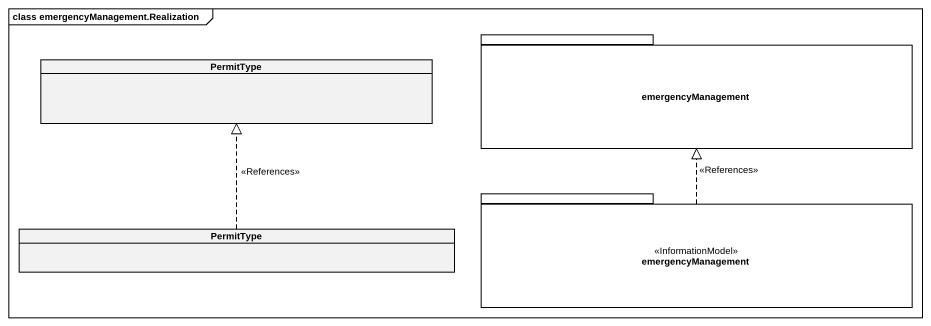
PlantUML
@startuml
mainframe class emergencyManagement.Realization
hide circle
hide empty members
package emergencyManagement {
}
class PermitType
package "emergencyManagement" as emergencyManagement_2 <<InformationModel>> {
}
class "PermitType" as PermitType_2
emergencyManagement_2 .up.|> emergencyManagement : <<References>>
PermitType_2 .up.|> PermitType : <<References>>
@enduml
